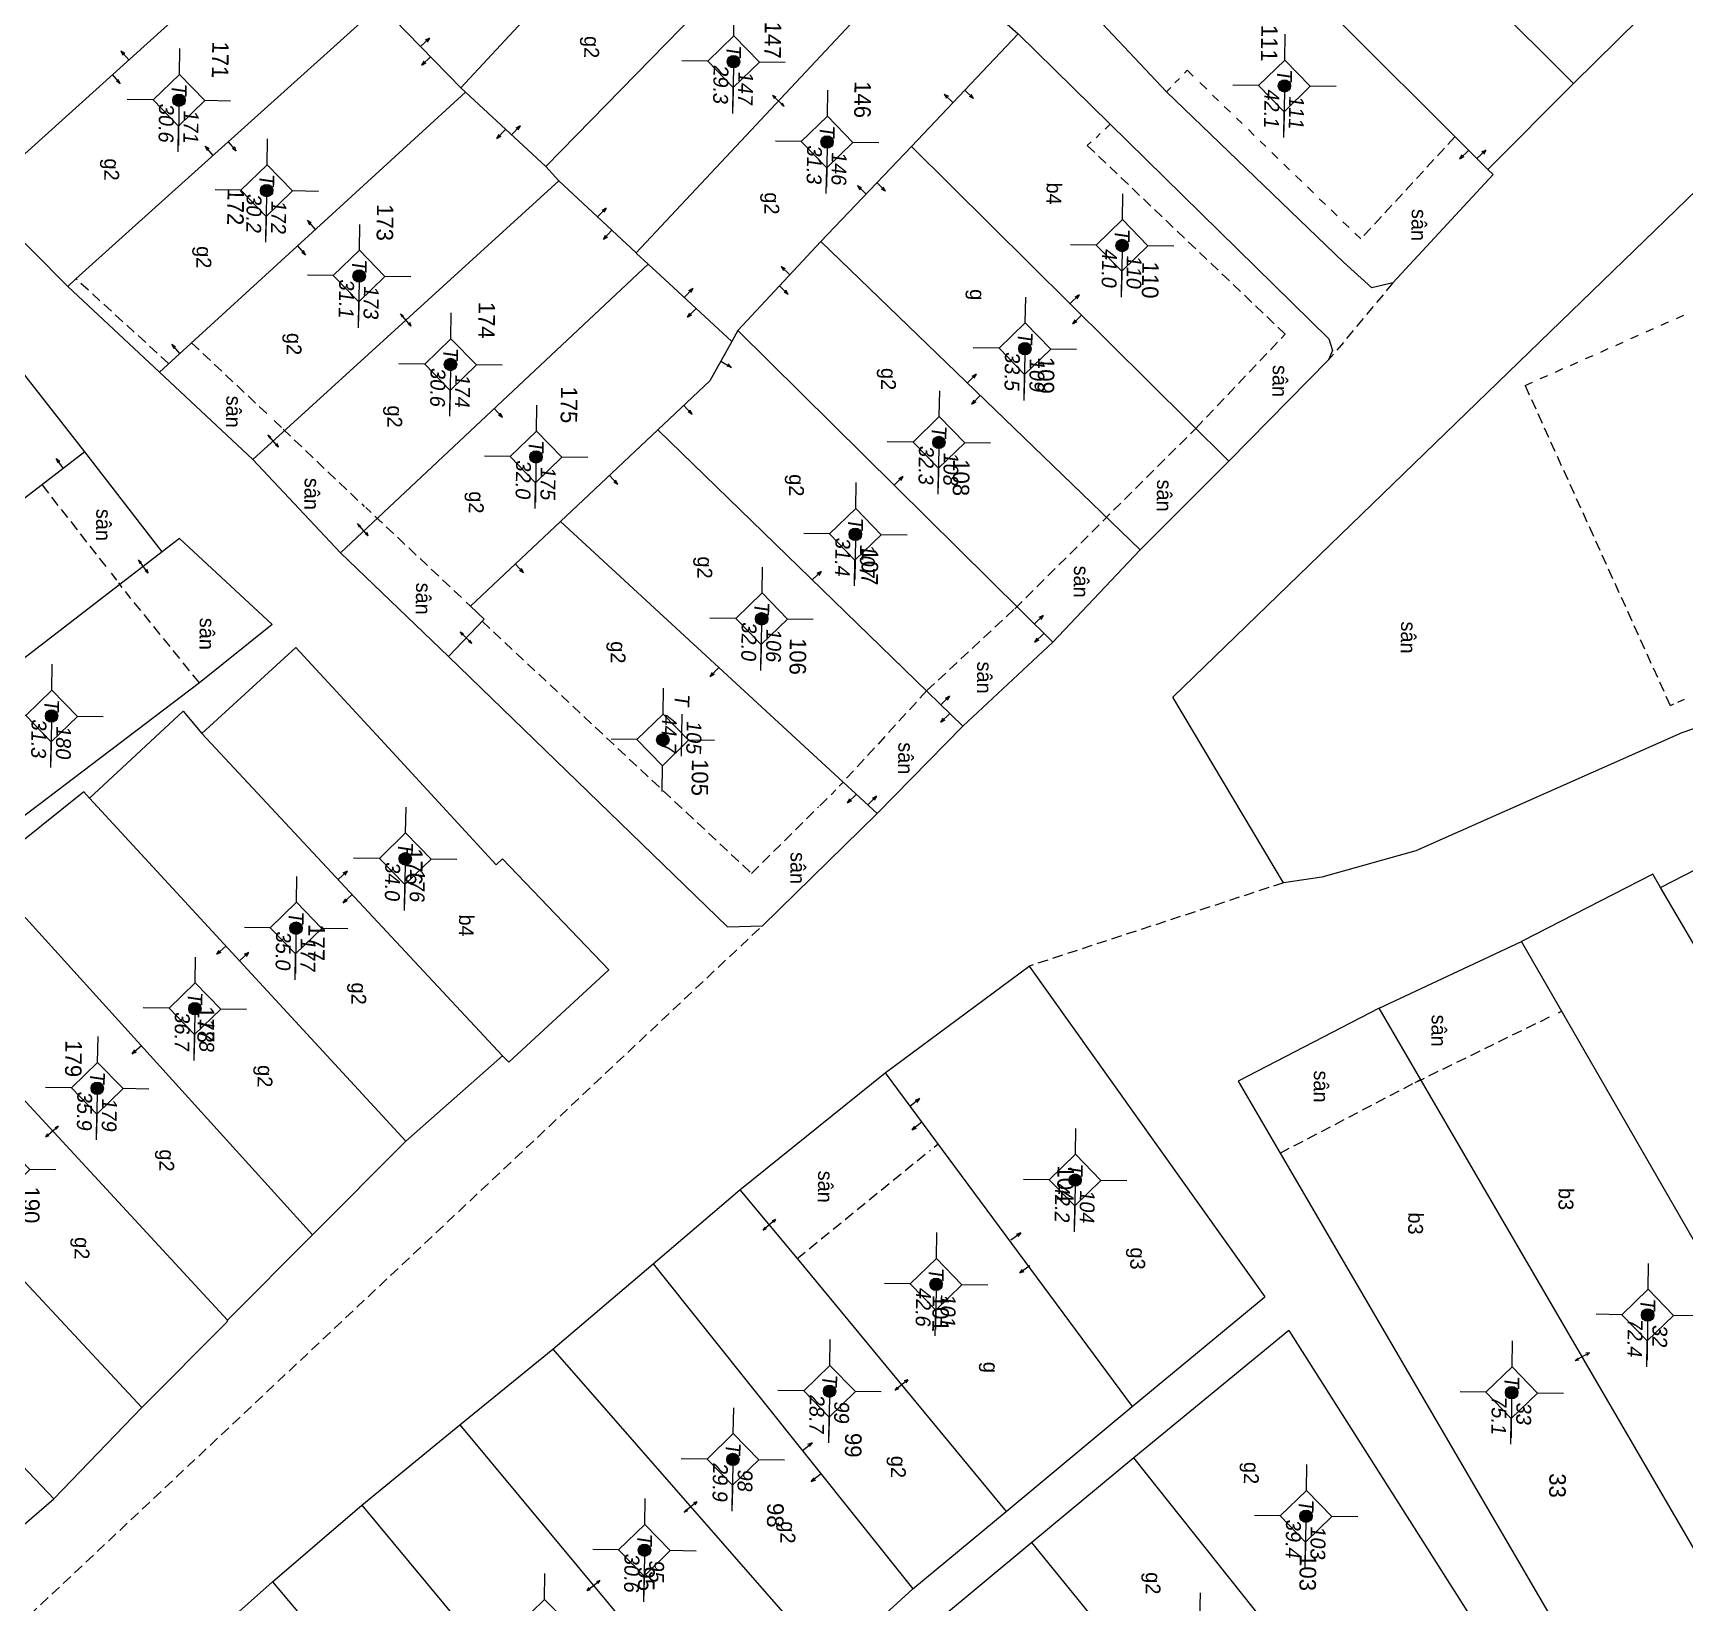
# Model space of a CAD drawing. Extents: x 601689 to 602595, y 1189742 to 1190763.
# Drawn here: x 602242 to 602281.96, y 1190235.77 to 1190273.75 of the extents above; entities that cross this region are included whole.
import ezdxf
from ezdxf.enums import TextEntityAlignment as Align

# ---------------------------------------------------------------- set-up
doc = ezdxf.new("R2010")
doc.units = 0
doc.header["$MEASUREMENT"] = 0
doc.linetypes.add('HIDDEN', pattern=[0.375, 0.25, -0.125])
for name, color, linetype in [('10', 250, 'Continuous'), ('11', 7, 'Continuous'), ('13', 7, 'Continuous'), ('14', 7, 'Continuous'), ('15', 7, 'Continuous'), ('16', 7, 'Continuous'), ('22', 7, 'Continuous'), ('53', 7, 'Continuous')]:
    doc.layers.add(name, color=color, linetype=linetype)
doc.layers.get('0').off()
doc.styles.add('TXT', font='vnshx.shx')

# ---------------------------------------------------------------- blocks, each defined once
blk = doc.blocks.new('BDONG')
at = {"color": 7, "linetype": 'Continuous', "lineweight": 0}
for p, q in [((0, 0), (0, -1.508)), ((0, 0), (2.759, 0)), ((0.342, 0), (0.342, -1.508)), ((0.797, 0), (0.797, -1.508)), ((1.274, 0), (1.274, -1.508)), ((1.73, 0), (1.73, -1.508)), ((1.753, 0), (1.753, -1.508)), ((2.072, 0), (2.072, -1.508)), ((2.759, 0), (2.759, -1.508)), ((0, -0.308), (1.73, -0.308)), ((1.753, -0.308), (2.759, -0.308)), ((0, -0.458), (1.73, -0.458)), ((1.753, -0.458), (2.759, -0.458)), ((0, -0.608), (1.73, -0.608)), ((1.753, -0.608), (2.759, -0.608)), ((0, -0.758), (1.73, -0.758)), ((1.753, -0.758), (2.759, -0.758)), ((0, -0.908), (1.73, -0.908)), ((1.753, -0.908), (2.759, -0.908)), ((0, -1.058), (1.73, -1.058)), ((1.753, -1.058), (2.759, -1.058)), ((0, -1.208), (1.73, -1.208)), ((1.753, -1.208), (2.759, -1.208)), ((0, -1.358), (1.73, -1.358)), ((1.753, -1.358), (2.759, -1.358)), ((0, -1.508), (1.73, -1.508)), ((1.753, -1.508), (2.759, -1.508))]:
    blk.add_line(p, q, dxfattribs=at)
at = {"color": 7, "linetype": 'Continuous', "lineweight": 0, "style": 'TXT'}
blk.add_text('B%%182ng c%%184c th%%246a bi%%213n %%174%%233ng ', height=0.049998, rotation=360, dxfattribs=at).set_placement((0.008, 0.046))
for s, height, p in [('(D%%239ng cho ch%%216nh l%%253 bi%%213n %%174%%233ng)', 0.054, (1.743, 0.05)), ('s%%232 TT', 0.05, (0.21, -0.099)), ('s%%232 hi%%214u', 0.049998, (0.639, -0.104)), ('s%%232 hi%%214u th%%246a', 0.049998, (1.135, -0.103)), ('s%%232 hi%%214u th%%246a', 0.049998, (1.612, -0.107)), ('s%%232 TT', 0.05, (1.936, -0.114)), ('s%%232 hi%%214u th%%246a b%%225', 0.049998, (2.559, -0.108)), ('Th%%246a th%%170m', 0.049998, (0.227, -0.214)), ('Th%%246a th%%170m', 0.049998, (0.63, -0.213)), ('g%%232c c%%241a th%%246a', 0.049998, (1.137, -0.187)), ('Th%%246a b%%225', 0.049998, (1.956, -0.203)), ('(ch%%216 %%174%%184nh s%%232 m%%233t l%%199n)', 0.049998, (2.638, -0.204)), ('l%%169n c%%203n', 0.049998, (1.56, -0.224)), ('m%%237i th%%170m', 0.049998, (1.101, -0.282))]:
    blk.add_text(s, height=height, rotation=360, dxfattribs=at).set_placement(p, align=Align.CENTER)
blk = doc.blocks.new('BANG')
at = {"color": 7, "linetype": 'Continuous', "lineweight": 0, "xscale": 9.999585560760034, "yscale": 9.999585560760034, "rotation": 359.9999199552673}
blk.add_blockref('BDONG', (0, 0), dxfattribs=at)
blk = doc.blocks.new('NH3')
at = {"layer": '16', "color": 7, "linetype": 'Continuous', "lineweight": 0}
for p, q in [((-0.199, -0.002), (-0.113, 0.021)), ((0.197, -0.012), (0.107, 0.015)), ((-0.199, -0.002), (0.197, -0.012)), ((-0.199, -0.002), (-0.116, -0.035)), ((0.197, -0.012), (0.104, -0.027))]:
    blk.add_line(p, q, dxfattribs=at)
blk = doc.blocks.new('NH3R')
at = {"layer": '16', "color": 7, "linetype": 'Continuous', "lineweight": 0}
for p, q in [((0, 0), (0.297, -0.005)), ((0.297, -0.005), (0.186, 0.031)), ((0.297, -0.005), (0.189, -0.033))]:
    blk.add_line(p, q, dxfattribs=at)
blk = doc.blocks.new('*M393393393393')
at = {"layer": '13', "color": 3, "linetype": 'Continuous', "lineweight": 0}
blk.add_line((602595.323, 1189946.394), (602596.343, 1189946.394), dxfattribs=at)
at = {"layer": '13', "color": 3, "linetype": 'Continuous', "lineweight": 0, "style": 'TXT', "oblique": 7.6055}
for s, p in [('32', (602595.473, 1189946.694)), ('72.4', (602595.323, 1189946.094))]:
    blk.add_text(s, height=0.36, dxfattribs=at).set_placement(p, align=Align.MIDDLE_LEFT)
blk.add_text('T', height=0.36, dxfattribs=at).set_placement((602595.126, 1189946.394), align=Align.MIDDLE_RIGHT)
blk = doc.blocks.new('*M400400400400')
at = {"layer": '13', "color": 3, "linetype": 'Continuous', "lineweight": 0}
blk.add_line((602597.248, 1189943.131), (602598.268, 1189943.131), dxfattribs=at)
at = {"layer": '13', "color": 3, "linetype": 'Continuous', "lineweight": 0, "style": 'TXT', "oblique": 7.6055}
for s, p in [('33', (602597.398, 1189943.431)), ('75.1', (602597.248, 1189942.831))]:
    blk.add_text(s, height=0.36, dxfattribs=at).set_placement(p, align=Align.MIDDLE_LEFT)
blk.add_text('T', height=0.36, dxfattribs=at).set_placement((602597.051, 1189943.131), align=Align.MIDDLE_RIGHT)
blk = doc.blocks.new('*M412412412412')
at = {"layer": '13', "color": 3, "linetype": 'Continuous', "lineweight": 0}
blk.add_line((602600.309, 1189938.199), (602601.329, 1189938.199), dxfattribs=at)
at = {"layer": '13', "color": 3, "linetype": 'Continuous', "lineweight": 0, "style": 'TXT', "oblique": 7.6055}
for s, p in [('103', (602600.459, 1189938.499)), ('39.4', (602600.309, 1189937.899))]:
    blk.add_text(s, height=0.36, dxfattribs=at).set_placement(p, align=Align.MIDDLE_LEFT)
blk.add_text('T', height=0.36, dxfattribs=at).set_placement((602600.112, 1189938.199), align=Align.MIDDLE_RIGHT)
blk = doc.blocks.new('*M415415415415')
at = {"layer": '13', "color": 3, "linetype": 'Continuous', "lineweight": 0}
blk.add_line((602565.722, 1189937.175), (602566.742, 1189937.175), dxfattribs=at)
at = {"layer": '13', "color": 3, "linetype": 'Continuous', "lineweight": 0, "style": 'TXT', "oblique": 7.6055}
for s, p in [('111', (602565.872, 1189937.475)), ('42.1', (602565.722, 1189936.875))]:
    blk.add_text(s, height=0.36, dxfattribs=at).set_placement(p, align=Align.MIDDLE_LEFT)
blk.add_text('T', height=0.36, dxfattribs=at).set_placement((602565.525, 1189937.175), align=Align.MIDDLE_RIGHT)
blk = doc.blocks.new('*M425425425425')
at = {"layer": '13', "color": 3, "linetype": 'Continuous', "lineweight": 0}
blk.add_line((602569.638, 1189933.304), (602570.658, 1189933.304), dxfattribs=at)
at = {"layer": '13', "color": 3, "linetype": 'Continuous', "lineweight": 0, "style": 'TXT', "oblique": 7.6055}
blk.add_text('T', height=0.36, dxfattribs=at).set_placement((602569.441, 1189933.304), align=Align.MIDDLE_RIGHT)
for s, p in [('110', (602569.788, 1189933.604)), ('41.0', (602569.638, 1189933.004))]:
    blk.add_text(s, height=0.36, dxfattribs=at).set_placement(p, align=Align.MIDDLE_LEFT)
blk = doc.blocks.new('*M428428428428')
at = {"layer": '13', "color": 3, "linetype": 'Continuous', "lineweight": 0}
blk.add_line((602592.261, 1189932.497), (602593.281, 1189932.497), dxfattribs=at)
at = {"layer": '13', "color": 3, "linetype": 'Continuous', "lineweight": 0, "style": 'TXT', "oblique": 7.6055}
blk.add_text('T', height=0.36, dxfattribs=at).set_placement((602592.064, 1189932.497), align=Align.MIDDLE_RIGHT)
for s, p in [('104', (602592.411, 1189932.797)), ('42.2', (602592.261, 1189932.197))]:
    blk.add_text(s, height=0.36, dxfattribs=at).set_placement(p, align=Align.MIDDLE_LEFT)
blk = doc.blocks.new('*M433433433433')
at = {"layer": '13', "color": 3, "linetype": 'Continuous', "lineweight": 0}
blk.add_line((602572.169, 1189930.991), (602573.189, 1189930.991), dxfattribs=at)
at = {"layer": '13', "color": 3, "linetype": 'Continuous', "lineweight": 0, "style": 'TXT', "oblique": 7.6055}
for s, p in [('109', (602572.319, 1189931.291)), ('33.5', (602572.169, 1189930.691))]:
    blk.add_text(s, height=0.36, dxfattribs=at).set_placement(p, align=Align.MIDDLE_LEFT)
blk.add_text('T', height=0.36, dxfattribs=at).set_placement((602571.972, 1189930.991), align=Align.MIDDLE_RIGHT)
blk = doc.blocks.new('*M437437437437')
at = {"layer": '13', "color": 3, "linetype": 'Continuous', "lineweight": 0}
blk.add_line((602594.83, 1189929.17), (602595.85, 1189929.17), dxfattribs=at)
at = {"layer": '13', "color": 3, "linetype": 'Continuous', "lineweight": 0, "style": 'TXT', "oblique": 7.6055}
for s, p in [('101', (602594.98, 1189929.47)), ('42.6', (602594.83, 1189928.87))]:
    blk.add_text(s, height=0.36, dxfattribs=at).set_placement(p, align=Align.MIDDLE_LEFT)
blk.add_text('T', height=0.36, dxfattribs=at).set_placement((602594.633, 1189929.17), align=Align.MIDDLE_RIGHT)
blk = doc.blocks.new('*M439439439439')
at = {"layer": '13', "color": 3, "linetype": 'Continuous', "lineweight": 0}
blk.add_line((602574.467, 1189928.943), (602575.487, 1189928.943), dxfattribs=at)
at = {"layer": '13', "color": 3, "linetype": 'Continuous', "lineweight": 0, "style": 'TXT', "oblique": 7.6055}
for s, p in [('108', (602574.617, 1189929.243)), ('32.3', (602574.467, 1189928.643))]:
    blk.add_text(s, height=0.36, dxfattribs=at).set_placement(p, align=Align.MIDDLE_LEFT)
blk.add_text('T', height=0.36, dxfattribs=at).set_placement((602574.27, 1189928.943), align=Align.MIDDLE_RIGHT)
blk = doc.blocks.new('*M443443443443')
at = {"layer": '13', "color": 3, "linetype": 'Continuous', "lineweight": 0}
blk.add_line((602576.718, 1189926.955), (602577.738, 1189926.955), dxfattribs=at)
at = {"layer": '13', "color": 3, "linetype": 'Continuous', "lineweight": 0, "style": 'TXT', "oblique": 7.6055}
for s, p in [('107', (602576.868, 1189927.255)), ('31.4', (602576.718, 1189926.655))]:
    blk.add_text(s, height=0.36, dxfattribs=at).set_placement(p, align=Align.MIDDLE_LEFT)
blk.add_text('T', height=0.36, dxfattribs=at).set_placement((602576.521, 1189926.955), align=Align.MIDDLE_RIGHT)
blk = doc.blocks.new('*M447447447447')
at = {"layer": '13', "color": 3, "linetype": 'Continuous', "lineweight": 0}
blk.add_line((602597.453, 1189926.632), (602598.473, 1189926.632), dxfattribs=at)
at = {"layer": '13', "color": 3, "linetype": 'Continuous', "lineweight": 0, "style": 'TXT', "oblique": 7.6055}
for s, p in [('99', (602597.603, 1189926.932)), ('28.7', (602597.453, 1189926.332))]:
    blk.add_text(s, height=0.36, dxfattribs=at).set_placement(p, align=Align.MIDDLE_LEFT)
blk.add_text('T', height=0.36, dxfattribs=at).set_placement((602597.256, 1189926.632), align=Align.MIDDLE_RIGHT)
blk = doc.blocks.new('*M448448448448')
at = {"layer": '13', "color": 3, "linetype": 'Continuous', "lineweight": 0}
blk.add_line((602567.239, 1189926.132), (602568.259, 1189926.132), dxfattribs=at)
at = {"layer": '13', "color": 3, "linetype": 'Continuous', "lineweight": 0, "style": 'TXT', "oblique": 7.6055}
for s, p in [('146', (602567.389, 1189926.432)), ('31.3', (602567.239, 1189925.832))]:
    blk.add_text(s, height=0.36, dxfattribs=at).set_placement(p, align=Align.MIDDLE_LEFT)
blk.add_text('T', height=0.36, dxfattribs=at).set_placement((602567.042, 1189926.132), align=Align.MIDDLE_RIGHT)
blk = doc.blocks.new('*M451451451451')
at = {"layer": '13', "color": 3, "linetype": 'Continuous', "lineweight": 0}
blk.add_line((602578.795, 1189924.717), (602579.815, 1189924.717), dxfattribs=at)
at = {"layer": '13', "color": 3, "linetype": 'Continuous', "lineweight": 0, "style": 'TXT', "oblique": 7.6055}
for s, p in [('106', (602578.945, 1189925.017)), ('32.0', (602578.795, 1189924.417))]:
    blk.add_text(s, height=0.36, dxfattribs=at).set_placement(p, align=Align.MIDDLE_LEFT)
blk.add_text('T', height=0.36, dxfattribs=at).set_placement((602578.598, 1189924.717), align=Align.MIDDLE_RIGHT)
blk = doc.blocks.new('*M453453453453')
at = {"layer": '13', "color": 3, "linetype": 'Continuous', "lineweight": 0}
blk.add_line((602599.137, 1189924.318), (602600.157, 1189924.318), dxfattribs=at)
at = {"layer": '13', "color": 3, "linetype": 'Continuous', "lineweight": 0, "style": 'TXT', "oblique": 7.6055}
for s, p in [('98', (602599.287, 1189924.618)), ('29.9', (602599.137, 1189924.018))]:
    blk.add_text(s, height=0.36, dxfattribs=at).set_placement(p, align=Align.MIDDLE_LEFT)
blk.add_text('T', height=0.36, dxfattribs=at).set_placement((602598.94, 1189924.318), align=Align.MIDDLE_RIGHT)
blk = doc.blocks.new('*M454454454454')
at = {"layer": '13', "color": 3, "linetype": 'Continuous', "lineweight": 0}
blk.add_line((602565.329, 1189923.841), (602566.349, 1189923.841), dxfattribs=at)
at = {"layer": '13', "color": 3, "linetype": 'Continuous', "lineweight": 0, "style": 'TXT', "oblique": 7.6055}
for s, p in [('147', (602565.479, 1189924.141)), ('29.3', (602565.329, 1189923.541))]:
    blk.add_text(s, height=0.36, dxfattribs=at).set_placement(p, align=Align.MIDDLE_LEFT)
blk.add_text('T', height=0.36, dxfattribs=at).set_placement((602565.132, 1189923.841), align=Align.MIDDLE_RIGHT)
blk = doc.blocks.new('*M457457457457')
at = {"layer": '13', "color": 3, "linetype": 'Continuous', "lineweight": 0}
blk.add_line((602581.758, 1189922.369), (602582.778, 1189922.369), dxfattribs=at)
at = {"layer": '13', "color": 3, "linetype": 'Continuous', "lineweight": 0, "style": 'TXT', "oblique": 7.6055}
for s, p in [('105', (602581.908, 1189922.669)), ('44.7', (602581.758, 1189922.069))]:
    blk.add_text(s, height=0.36, dxfattribs=at).set_placement(p, align=Align.MIDDLE_LEFT)
blk.add_text('T', height=0.36, dxfattribs=at).set_placement((602581.561, 1189922.369), align=Align.MIDDLE_RIGHT)
blk = doc.blocks.new('*M459459459459')
at = {"layer": '13', "color": 3, "linetype": 'Continuous', "lineweight": 0}
blk.add_line((602601.365, 1189922.21), (602602.385, 1189922.21), dxfattribs=at)
at = {"layer": '13', "color": 3, "linetype": 'Continuous', "lineweight": 0, "style": 'TXT', "oblique": 7.6055}
for s, p in [('95', (602601.515, 1189922.51)), ('30.6', (602601.365, 1189921.91))]:
    blk.add_text(s, height=0.36, dxfattribs=at).set_placement(p, align=Align.MIDDLE_LEFT)
blk.add_text('T', height=0.36, dxfattribs=at).set_placement((602601.168, 1189922.21), align=Align.MIDDLE_RIGHT)
blk = doc.blocks.new('*M467467467467')
at = {"layer": '13', "color": 3, "linetype": 'Continuous', "lineweight": 0}
blk.add_line((602574.958, 1189919.203), (602575.978, 1189919.203), dxfattribs=at)
at = {"layer": '13', "color": 3, "linetype": 'Continuous', "lineweight": 0, "style": 'TXT', "oblique": 7.6055}
for s, p in [('175', (602575.108, 1189919.503)), ('32.0', (602574.958, 1189918.903))]:
    blk.add_text(s, height=0.36, dxfattribs=at).set_placement(p, align=Align.MIDDLE_LEFT)
blk.add_text('T', height=0.36, dxfattribs=at).set_placement((602574.761, 1189919.203), align=Align.MIDDLE_RIGHT)
blk = doc.blocks.new('*M472472472472')
at = {"layer": '13', "color": 3, "linetype": 'Continuous', "lineweight": 0}
blk.add_line((602572.754, 1189917.102), (602573.774, 1189917.102), dxfattribs=at)
at = {"layer": '13', "color": 3, "linetype": 'Continuous', "lineweight": 0, "style": 'TXT', "oblique": 7.6055}
for s, p in [('174', (602572.904, 1189917.402)), ('30.6', (602572.754, 1189916.802))]:
    blk.add_text(s, height=0.36, dxfattribs=at).set_placement(p, align=Align.MIDDLE_LEFT)
blk.add_text('T', height=0.36, dxfattribs=at).set_placement((602572.557, 1189917.102), align=Align.MIDDLE_RIGHT)
blk = doc.blocks.new('*M475475475475')
at = {"layer": '13', "color": 3, "linetype": 'Continuous', "lineweight": 0}
blk.add_line((602584.725, 1189916.182), (602585.745, 1189916.182), dxfattribs=at)
at = {"layer": '13', "color": 3, "linetype": 'Continuous', "lineweight": 0, "style": 'TXT', "oblique": 7.6055}
for s, p in [('176', (602584.875, 1189916.482)), ('34.0', (602584.725, 1189915.882))]:
    blk.add_text(s, height=0.36, dxfattribs=at).set_placement(p, align=Align.MIDDLE_LEFT)
blk.add_text('T', height=0.36, dxfattribs=at).set_placement((602584.528, 1189916.182), align=Align.MIDDLE_RIGHT)
blk = doc.blocks.new('*M479479479479')
at = {"layer": '13', "color": 3, "linetype": 'Continuous', "lineweight": 0}
blk.add_line((602570.645, 1189914.861), (602571.665, 1189914.861), dxfattribs=at)
at = {"layer": '13', "color": 3, "linetype": 'Continuous', "lineweight": 0, "style": 'TXT', "oblique": 7.6055}
blk.add_text('T', height=0.36, dxfattribs=at).set_placement((602570.448, 1189914.861), align=Align.MIDDLE_RIGHT)
for s, p in [('173', (602570.795, 1189915.161)), ('31.1', (602570.645, 1189914.561))]:
    blk.add_text(s, height=0.36, dxfattribs=at).set_placement(p, align=Align.MIDDLE_LEFT)
blk = doc.blocks.new('*M483483483483')
at = {"layer": '13', "color": 3, "linetype": 'Continuous', "lineweight": 0}
blk.add_line((602586.44, 1189913.563), (602587.46, 1189913.563), dxfattribs=at)
at = {"layer": '13', "color": 3, "linetype": 'Continuous', "lineweight": 0, "style": 'TXT', "oblique": 7.6055}
for s, p in [('177', (602586.59, 1189913.863)), ('35.0', (602586.44, 1189913.263))]:
    blk.add_text(s, height=0.36, dxfattribs=at).set_placement(p, align=Align.MIDDLE_LEFT)
blk.add_text('T', height=0.36, dxfattribs=at).set_placement((602586.243, 1189913.563), align=Align.MIDDLE_RIGHT)
blk = doc.blocks.new('*M486486486486')
at = {"layer": '13', "color": 3, "linetype": 'Continuous', "lineweight": 0}
blk.add_line((602568.612, 1189912.594), (602569.632, 1189912.594), dxfattribs=at)
at = {"layer": '13', "color": 3, "linetype": 'Continuous', "lineweight": 0, "style": 'TXT', "oblique": 7.6055}
for s, p in [('172', (602568.762, 1189912.894)), ('30.2', (602568.612, 1189912.294))]:
    blk.add_text(s, height=0.36, dxfattribs=at).set_placement(p, align=Align.MIDDLE_LEFT)
blk.add_text('T', height=0.36, dxfattribs=at).set_placement((602568.415, 1189912.594), align=Align.MIDDLE_RIGHT)
blk = doc.blocks.new('*M489489489489')
at = {"layer": '13', "color": 3, "linetype": 'Continuous', "lineweight": 0}
blk.add_line((602588.424, 1189911.145), (602589.444, 1189911.145), dxfattribs=at)
at = {"layer": '13', "color": 3, "linetype": 'Continuous', "lineweight": 0, "style": 'TXT', "oblique": 7.6055}
for s, p in [('178', (602588.574, 1189911.445)), ('36.7', (602588.424, 1189910.845))]:
    blk.add_text(s, height=0.36, dxfattribs=at).set_placement(p, align=Align.MIDDLE_LEFT)
blk.add_text('T', height=0.36, dxfattribs=at).set_placement((602588.227, 1189911.145), align=Align.MIDDLE_RIGHT)
blk = doc.blocks.new('*M491491491491')
at = {"layer": '13', "color": 3, "linetype": 'Continuous', "lineweight": 0}
blk.add_line((602566.458, 1189910.442), (602567.478, 1189910.442), dxfattribs=at)
at = {"layer": '13', "color": 3, "linetype": 'Continuous', "lineweight": 0, "style": 'TXT', "oblique": 7.6055}
for s, p in [('171', (602566.608, 1189910.742)), ('30.6', (602566.458, 1189910.142))]:
    blk.add_text(s, height=0.36, dxfattribs=at).set_placement(p, align=Align.MIDDLE_LEFT)
blk.add_text('T', height=0.36, dxfattribs=at).set_placement((602566.261, 1189910.442), align=Align.MIDDLE_RIGHT)
blk = doc.blocks.new('*M495495495495')
at = {"layer": '13', "color": 3, "linetype": 'Continuous', "lineweight": 0}
blk.add_line((602590.383, 1189908.812), (602591.403, 1189908.812), dxfattribs=at)
at = {"layer": '13', "color": 3, "linetype": 'Continuous', "lineweight": 0, "style": 'TXT', "oblique": 7.6055}
for s, p in [('179', (602590.533, 1189909.112)), ('35.9', (602590.383, 1189908.512))]:
    blk.add_text(s, height=0.36, dxfattribs=at).set_placement(p, align=Align.MIDDLE_LEFT)
blk.add_text('T', height=0.36, dxfattribs=at).set_placement((602590.186, 1189908.812), align=Align.MIDDLE_RIGHT)
blk = doc.blocks.new('*M499499499499')
at = {"layer": '13', "color": 3, "linetype": 'Continuous', "lineweight": 0}
blk.add_line((602581.394, 1189907.575), (602582.414, 1189907.575), dxfattribs=at)
at = {"layer": '13', "color": 3, "linetype": 'Continuous', "lineweight": 0, "style": 'TXT', "oblique": 7.6055}
for s, p in [('180', (602581.544, 1189907.875)), ('31.3', (602581.394, 1189907.275))]:
    blk.add_text(s, height=0.36, dxfattribs=at).set_placement(p, align=Align.MIDDLE_LEFT)
blk.add_text('T', height=0.36, dxfattribs=at).set_placement((602581.197, 1189907.575), align=Align.MIDDLE_RIGHT)
blk = doc.blocks.new('CENTRD')
at = {"layer": '11', "linetype": 'Continuous', "lineweight": 0}
h = blk.add_hatch(color=2, dxfattribs=at)
edge = h.paths.add_edge_path()
edge.add_arc((0, 0), 0.15, 0, 360)
at = {"layer": '11', "color": 2, "linetype": 'Continuous', "lineweight": 0}
for p, q in [((0, 1.25), (0, 0.625)), ((0, 0.625), (-0.625, 0)), ((0.625, 0), (0, 0.625)), ((-0.625, 0), (-1.25, 0)), ((-0.625, 0), (0, -0.625)), ((0, -0.625), (0.625, 0)), ((1.25, 0), (0.625, 0)), ((0, -0.625), (0, -1.25))]:
    blk.add_line(p, q, dxfattribs=at)
blk.add_circle((0, 0), 0.15, dxfattribs=at)
blk = doc.blocks.new('Q')
at = {"color": 7, "linetype": 'Continuous', "lineweight": 0, "style": 'TXT'}
for s, height, p in [('%%167o v%%207 th%%184ng 10 n%%168m 2001 %%174%%213n th%%184ng 5 n%%168m 2002', 0.5, (0, 5.4)), ('Ki%%211m tra th%%184ng      n%%168m', 0.5, (21, 5.4)), ('C%%172 quan %%174o v%%207: X%%221 nghi%%214p PTCN Tr%%190c %%174%%222a - B%%182n %%174%%229 ', 0.5, (0, 4.4)), ('C%%172 quan ki%%211m tra: C%%171ng ty XNK v%%181 t%%173 v%%202n d%%222ch v%%244 %%167o %%174%%185c B%%182n %%174%%229', 0.499998, (21, 4.4))]:
    blk.add_text(s, height=height, dxfattribs=at).set_placement(p)

msp = doc.modelspace()

# ---------------------------------------------------------------- linework, layer by layer
at = {"layer": '10', "color": 7, "linetype": 'Continuous', "lineweight": 0}
for p, q in [((602259.072, 1190279.656), (602252.352, 1190272.428)), ((602272.152, 1190279.627), (602279.265, 1190272.529)), ((602261.374, 1190277.655), (602254.406, 1190270.52)), ((602270.103, 1190277.525), (602277.196, 1190270.448)), ((602247.977, 1190276.399), (602240.666, 1190269.808)), ((602256.588, 1190268.43), (602263.489, 1190275.796)), ((602263.489, 1190275.796), (602265.831, 1190273.733)), ((602250.399, 1190274.426), (602243.038, 1190267.806)), ((602252.352, 1190272.428), (602250.399, 1190274.426)), ((602279.265, 1190272.529), (602281.384, 1190274.621)), ((602265.831, 1190273.733), (602263.253, 1190271.009)), ((602245.058, 1190265.548), (602252.461, 1190272.316)), ((602252.461, 1190272.316), (602252.352, 1190272.428)), ((602254.406, 1190270.52), (602252.461, 1190272.316)), ((602277.196, 1190270.448), (602279.265, 1190272.529)), ((602263.253, 1190271.009), (602261.061, 1190268.709)), ((602263.253, 1190271.009), (602270.929, 1190263.393)), ((602254.722, 1190270.175), (602254.406, 1190270.52)), ((602254.722, 1190270.175), (602247.318, 1190263.437)), ((602254.722, 1190270.175), (602256.588, 1190268.43)), ((602240.666, 1190269.808), (602242.845, 1190267.619)), ((602261.061, 1190268.709), (602259.052, 1190266.556)), ((602261.061, 1190268.709), (602268.78, 1190261.252)), ((602256.588, 1190268.43), (602256.598, 1190268.42)), ((602256.598, 1190268.42), (602256.884, 1190268.156)), ((602256.884, 1190268.156), (602249.438, 1190261.178)), ((602256.884, 1190268.156), (602257.17, 1190267.893)), ((602257.17, 1190267.893), (602258.908, 1190266.288)), ((602242.845, 1190267.619), (602243.038, 1190267.806)), ((602245.058, 1190265.548), (602242.845, 1190267.619)), ((602259.052, 1190266.556), (602258.908, 1190266.288)), ((602259.052, 1190266.556), (602266.669, 1190259.012)), ((602243.252, 1190263.623), (602241.453, 1190265.918)), ((602247.318, 1190263.437), (602245.058, 1190265.548)), ((602254.758, 1190261.935), (602257.119, 1190264.153)), ((602264.491, 1190256.981), (602257.119, 1190264.153)), ((602243.252, 1190263.623), (602235.914, 1190257.963)), ((602245.127, 1190261.197), (602243.252, 1190263.623)), ((602247.318, 1190263.437), (602249.438, 1190261.178)), ((602270.929, 1190263.393), (602268.78, 1190261.252)), ((602262.422, 1190254.869), (602254.758, 1190261.935)), ((602245.542, 1190261.521), (602245.127, 1190261.197)), ((602247.784, 1190259.44), (602245.542, 1190261.521)), ((602245.127, 1190261.197), (602237.113, 1190255.036)), ((602249.438, 1190261.178), (602252.054, 1190258.672)), ((602268.78, 1190261.252), (602266.669, 1190259.012)), ((602248.356, 1190258.883), (602246.088, 1190256.803)), ((602266.669, 1190259.012), (602264.491, 1190256.981)), ((602246.088, 1190256.803), (602253.361, 1190249.013)), ((602264.491, 1190256.981), (602262.422, 1190254.869)), ((602243.228, 1190255.393), (602240.812, 1190253.456)), ((602243.228, 1190255.393), (602243.366, 1190255.241)), ((602243.366, 1190255.241), (602251.023, 1190246.946)), ((602281.368, 1190253.08), (602284.641, 1190254.764)), ((602240.812, 1190253.456), (602248.762, 1190244.676)), ((602290.73, 1190237.13), (602281.368, 1190253.08)), ((602246.703, 1190242.614), (602238.346, 1190251.659)), ((602274.568, 1190250.162), (602278.01, 1190251.775)), ((602287.554, 1190235.204), (602278.01, 1190251.775)), ((602284.387, 1190233.287), (602274.568, 1190250.162)), ((602235.902, 1190249.873), (602244.634, 1190240.503)), ((602253.361, 1190249.013), (602251.023, 1190246.946)), ((602259.097, 1190245.764), (602262.616, 1190248.597)), ((602262.616, 1190248.597), (602268.586, 1190240.524)), ((602242.504, 1190238.291), (602234.084, 1190247.148)), ((602251.023, 1190246.946), (602248.762, 1190244.676)), ((602257.003, 1190243.974), (602259.097, 1190245.764)), ((602248.762, 1190244.676), (602246.703, 1190242.614)), ((602254.574, 1190241.917), (602257.003, 1190243.974)), ((602257.003, 1190243.974), (602263.285, 1190236.116)), ((602268.586, 1190240.524), (602271.802, 1190243.181)), ((602272.381, 1190242.362), (602268.629, 1190239.283)), ((602252.329, 1190240.087), (602254.574, 1190241.917)), ((602254.574, 1190241.917), (602261.259, 1190234.275)), ((602244.634, 1190240.503), (602242.504, 1190238.291)), ((602265.541, 1190237.986), (602268.586, 1190240.524)), ((602249.952, 1190238.139), (602252.329, 1190240.087)), ((602252.329, 1190240.087), (602258.783, 1190232.318)), ((602268.629, 1190239.283), (602266.161, 1190237.237)), ((602274.281, 1190232.185), (602268.629, 1190239.283)), ((602240.014, 1190236.145), (602242.504, 1190238.291)), ((602247.796, 1190236.289), (602249.952, 1190238.139)), ((602249.952, 1190238.139), (602256.436, 1190230.35)), ((602263.285, 1190236.116), (602265.541, 1190237.986)), ((602266.161, 1190237.237), (602263.854, 1190235.319)), ((602271.914, 1190230.188), (602266.161, 1190237.237)), ((602245.367, 1190234.132), (602247.796, 1190236.289)), ((602247.796, 1190236.289), (602254.31, 1190228.529)), ((602261.259, 1190234.275), (602263.285, 1190236.116))]:
    msp.add_line(p, q, dxfattribs=at)
for points in [[(602277.196, 1190270.448), (602277.324, 1190270.326), (602274.898, 1190267.709), (602274.387, 1190267.586), (602273.705, 1190268.206), (602269.422, 1190272.324), (602267.223, 1190274.674)], [(602265.831, 1190273.733), (602273.35, 1190266.351), (602273.436, 1190266.069), (602273.343, 1190265.841), (602270.929, 1190263.393)], [(602300.69, 1190261.145), (602300.831, 1190261.223), (602299.113, 1190264.256), (602298.899, 1190264.729), (602292.368, 1190261.759), (602292.57, 1190261.186), (602291.221, 1190260.574), (602283.175, 1190257.265), (602281.89, 1190256.823), (602275.451, 1190253.971), (602273.181, 1190253.332), (602272.249, 1190253.194), (602269.571, 1190257.681), (602285.301, 1190272.907)], [(602258.908, 1190266.288), (602258.375, 1190265.336), (602257.119, 1190264.153)], [(602252.054, 1190258.672), (602252.916, 1190259.571), (602252.58, 1190259.884), (602254.758, 1190261.935)], [(602247.784, 1190259.44), (602246.025, 1190258.034), (602239.719, 1190253.25)], [(602253.361, 1190249.013), (602253.509, 1190248.852), (602255.93, 1190251.088), (602253.357, 1190253.774), (602253.204, 1190253.626), (602250.79, 1190256.249), (602248.356, 1190258.883)], [(602252.054, 1190258.672), (602258.804, 1190252.129), (602259.645, 1190252.157), (602262.422, 1190254.869)], [(602243.366, 1190255.241), (602245.635, 1190257.35), (602246.088, 1190256.803)], [(602281.368, 1190253.08), (602281.183, 1190253.402), (602278.01, 1190251.775)], [(602262.616, 1190248.597), (602266.101, 1190251.179), (602271.802, 1190243.181)], [(602274.568, 1190250.162), (602271.153, 1190248.4), (602272.17, 1190246.656), (602281.1, 1190231.362), (602284.387, 1190233.287)], [(602259.097, 1190245.764), (602260.484, 1190244.105), (602265.541, 1190237.986)], [(602246.703, 1190242.614), (602246.692, 1190242.564), (602244.634, 1190240.503)], [(602272.381, 1190242.362), (602276.698, 1190235.563), (602276.94, 1190234.979), (602276.904, 1190234.54), (602276.811, 1190234.321), (602274.281, 1190232.185)]]:
    msp.add_lwpolyline(points, dxfattribs=at)
at = {"layer": '14', "color": 6, "linetype": 'HIDDEN', "lineweight": 0}
for p, q in [((602269.858, 1190272.778), (602269.919, 1190272.848)), ((602270.067, 1190272.706), (602269.919, 1190272.848)), ((602269.422, 1190272.324), (602269.523, 1190272.433)), ((602269.625, 1190272.541), (602269.736, 1190272.65)), ((602270.393, 1190272.391), (602270.225, 1190272.554)), ((602270.679, 1190272.107), (602270.531, 1190272.249)), ((602270.965, 1190271.833), (602270.817, 1190271.975)), ((602268.061, 1190271.543), (602267.939, 1190271.425)), ((602271.252, 1190271.56), (602271.113, 1190271.692)), ((602267.595, 1190271.12), (602267.504, 1190271.031)), ((602267.818, 1190271.316), (602267.716, 1190271.218)), ((602271.538, 1190271.275), (602271.4, 1190271.417)), ((602271.824, 1190271.001), (602271.686, 1190271.133)), ((602276.398, 1190271.239), (602274.123, 1190268.77)), ((602267.504, 1190271.031), (602272.292, 1190266.465)), ((602272.11, 1190270.717), (602271.972, 1190270.859)), ((602272.396, 1190270.444), (602272.258, 1190270.576)), ((602272.693, 1190270.159), (602272.544, 1190270.302)), ((602272.979, 1190269.885), (602272.831, 1190270.027)), ((602273.264, 1190269.601), (602273.117, 1190269.743)), ((602273.551, 1190269.328), (602273.403, 1190269.47)), ((602273.836, 1190269.044), (602273.688, 1190269.186)), ((602274.123, 1190268.77), (602273.976, 1190268.912)), ((602245.281, 1190265.755), (602243.038, 1190267.806)), ((602281.385, 1190266.68), (602281.566, 1190266.767)), ((602281.757, 1190266.845), (602281.938, 1190266.923)), ((602280.65, 1190266.36), (602280.841, 1190266.438)), ((602281.023, 1190266.525), (602281.204, 1190266.603)), ((602245.837, 1190266.257), (602247.743, 1190264.461)), ((602279.554, 1190265.875), (602279.745, 1190265.953)), ((602279.926, 1190266.03), (602280.107, 1190266.117)), ((602280.288, 1190266.195), (602280.469, 1190266.272)), ((602278.829, 1190265.545), (602279.01, 1190265.632)), ((602279.192, 1190265.71), (602279.373, 1190265.787)), ((602278.094, 1190265.226), (602278.276, 1190265.303)), ((602278.094, 1190265.226), (602281.608, 1190257.477)), ((602278.457, 1190265.39), (602278.648, 1190265.468)), ((602247.832, 1190264.38), (602248.009, 1190264.207)), ((602248.049, 1190264.167), (602250.013, 1190262.3)), ((602242.22, 1190262.817), (602243.822, 1190260.765)), ((602250.053, 1190262.269), (602250.181, 1190262.148)), ((602250.27, 1190262.066), (602252.393, 1190260.067)), ((602243.891, 1190260.684), (602244.018, 1190260.512)), ((602244.068, 1190260.451), (602244.097, 1190260.411)), ((602244.156, 1190260.34), (602244.097, 1190260.411)), ((602246.025, 1190258.034), (602244.234, 1190260.24)), ((602252.482, 1190259.986), (602252.58, 1190259.884)), ((602252.865, 1190259.52), (602259.382, 1190253.421)), ((602263.623, 1190257.843), (602265.75, 1190259.824)), ((602263.623, 1190257.843), (602261.572, 1190255.601)), ((602281.689, 1190257.516), (602281.608, 1190257.477)), ((602281.941, 1190257.632), (602281.779, 1190257.554)), ((602261.501, 1190255.532), (602261.572, 1190255.601)), ((602261.034, 1190255.058), (602261.288, 1190255.315)), ((602261.308, 1190255.325), (602261.42, 1190255.444)), ((602259.382, 1190253.421), (602261.004, 1190255.029)), ((602275.433, 1190248.36), (602278.776, 1190249.995)), ((602278.906, 1190250.053), (602278.977, 1190250.092)), ((602272.17, 1190246.656), (602275.574, 1190248.438)), ((602260.484, 1190244.105), (602263.71, 1190246.731)), ((602263.801, 1190246.8), (602263.893, 1190246.879))]:
    msp.add_line(p, q, dxfattribs=at)
msp.add_lwpolyline([(602265.75, 1190259.824), (602270.13, 1190264.184), (602272.292, 1190266.465)], dxfattribs=at)
at = {"layer": '22', "color": 7, "linetype": 'HIDDEN', "lineweight": 0}
for p, q in [((602274.898, 1190267.709), (602273.343, 1190265.841)), ((602272.249, 1190253.194), (602266.101, 1190251.179)), ((602239.727, 1190233.419), (602259.645, 1190252.157))]:
    msp.add_line(p, q, dxfattribs=at)

# ---------------------------------------------------------------- block references
at = {"color": 7, "linetype": 'Continuous', "lineweight": 0}
for name, p, rotation in [('BANG', (602280.09, 1190268.568), 269.2144660607985), ('Q', (602277.336, 1190261.013), 269.1680420500809)]:
    msp.add_blockref(name, p, dxfattribs=dict(at, rotation=rotation))
at = {"layer": '11', "color": 2, "linetype": 'Continuous', "lineweight": 0, "rotation": 269.1680420500809}
for p in [(602258.946, 1190273.057), (602272.273, 1190272.471), (602245.532, 1190272.123), (602261.209, 1190271.114), (602247.653, 1190269.938), (602268.346, 1190268.611), (602249.89, 1190267.872), (602265.996, 1190266.114), (602252.1, 1190265.731), (602263.915, 1190263.846), (602254.169, 1190263.497), (602261.894, 1190261.624), (602259.627, 1190259.58), (602242.449, 1190257.23), (602257.236, 1190256.651), (602251.006, 1190253.775), (602248.363, 1190252.098), (602245.916, 1190250.149), (602243.555, 1190248.224), (602241.302, 1190246.269), (602267.21, 1190246.003), (602263.846, 1190243.482), (602281.061, 1190242.739), (602261.27, 1190240.896), (602277.771, 1190240.862), (602258.932, 1190239.246), (602272.795, 1190237.873), (602256.792, 1190237.049), (602254.367, 1190235.235), (602270.221, 1190234.772)]:
    msp.add_blockref('CENTRD', p, dxfattribs=at)
at = {"layer": '13', "color": 3, "linetype": 'Continuous', "lineweight": 0, "rotation": 269.1680420500809}
for name, p in [('*M454454454454', (-578790.27, 1810052.359)), ('*M415415415415', (-578790.27, 1810052.359)), ('*M491491491491', (-578790.27, 1810052.359)), ('*M448448448448', (-578790.27, 1810052.359)), ('*M486486486486', (-578790.27, 1810052.359)), ('*M425425425425', (-578790.27, 1810052.359)), ('*M479479479479', (-578790.27, 1810052.359)), ('*M433433433433', (-578790.27, 1810052.359)), ('*M472472472472', (-578790.27, 1810052.359)), ('*M439439439439', (-578790.27, 1810052.359)), ('*M467467467467', (-578790.27, 1810052.359)), ('*M443443443443', (-578790.27, 1810052.359)), ('*M451451451451', (-578790.27, 1810052.359)), ('*M499499499499', (-578790.27, 1810052.359)), ('*M457457457457', (-578789.808, 1810053.06)), ('*M475475475475', (-578790.27, 1810052.359)), ('*M483483483483', (-578790.27, 1810052.359)), ('*M489489489489', (-578790.27, 1810052.359)), ('*M495495495495', (-578790.27, 1810052.359)), ('*M428428428428', (-578790.27, 1810052.359)), ('*M437437437437', (-578790.27, 1810052.359)), ('*M393393393393', (-578790.27, 1810052.359)), ('*M447447447447', (-578790.27, 1810052.359)), ('*M400400400400', (-578790.27, 1810052.359)), ('*M453453453453', (-578790.27, 1810052.359)), ('*M412412412412', (-578790.27, 1810052.359)), ('*M459459459459', (-578790.27, 1810052.359))]:
    msp.add_blockref(name, p, dxfattribs=at)
at = {"layer": '16', "color": 7, "linetype": 'Continuous', "lineweight": 0}
for name, p, rotation in [('NH3R', (602251.376, 1190273.422), 44.3653800252796), ('NH3R', (602244.321, 1190273.099), 132.0343769768265), ('NH3R', (602251.622, 1190273.179), 224.3653800252795), ('NH3R', (602243.916, 1190272.745), 312.0343769768266), ('NH3R', (602264.258, 1190272.065), 136.5922821271275), ('NH3R', (602264.542, 1190272.371), 316.5922821271275), ('NH3', (602260.039, 1190272.113), 316.8659246421499), ('NH3R', (602246.724, 1190271.116), 311.9590487117187), ('NH3R', (602246.36, 1190270.791), 131.9590487117185), ('NH3R', (602260.31, 1190267.899), 136.9603629491518), ('NH3R', (602257.753, 1190267.354), 47.30059159673082), ('NH3R', (602260.056, 1190267.633), 316.9603629491519), ('NH3R', (602258.039, 1190267.09), 227.3005915967307), ('NH3R', (602267.091, 1190267.207), 45.22383985094029), ('NH3', (602251.016, 1190266.807), 132.3179135759733), ('NH3R', (602267.368, 1190266.922), 225.2238398509404), ('NH3R', (602264.605, 1190265.29), 45.99740445892587), ('NH3R', (602257.747, 1190264.744), 313.2803636914623), ('NH3R', (602264.921, 1190264.986), 225.9974044589259), ('NH3', (602247.805, 1190263.88), 132.3179135759733), ('NH3R', (602242.736, 1190263.22), 126.8072669684531), ('NH3R', (602262.831, 1190262.814), 44.96911567513087), ('NH3', (602249.976, 1190261.73), 132.3179135759733), ('NH3R', (602260.849, 1190260.521), 44.96911567513087), ('NH3R', (602266.225, 1190259.457), 44.96911567513087), ('NH3', (602252.48, 1190259.126), 316.1669150541655), ('NH3R', (602266.452, 1190259.224), 224.9691156751308), ('NH3R', (602258.59, 1190258.402), 227.3194912225049), ('NH3R', (602263.958, 1190257.499), 44.96911567513087), ('NH3R', (602264.175, 1190257.286), 224.9691156751308), ('NH3R', (602261.918, 1190255.336), 224.9691156751308), ('NH3R', (602262.194, 1190255.082), 44.96911567513087), ('NH3R', (602249.38, 1190253.278), 43.03525639298597), ('NH3R', (602249.725, 1190252.913), 223.035256392986), ('NH3R', (602246.667, 1190251.665), 222.7237009768255), ('NH3R', (602246.992, 1190251.311), 42.72370097682556), ('NH3R', (602244.624, 1190249.253), 222.1385853283222), ('NH3', (602259.816, 1190244.915), 221.184743890859), ('NH3R', (602265.651, 1190244.555), 35.98030989633979), ('NH3R', (602266.112, 1190243.928), 215.9803098963398), ('NH3', (602263.013, 1190241.041), 221.184743890859), ('NH3R', (602260.611, 1190239.464), 38.64915198565923), ('NH3R', (602261.063, 1190238.897), 218.6491519856592), ('NH3', (602257.911, 1190238.091), 221.184743890859), ('NH3', (602255.556, 1190236.203), 39.7200824766661)]:
    msp.add_blockref(name, p, dxfattribs=dict(at, rotation=rotation))
for name, p, xscale, yscale, rotation in [('NH3R', (602253.577, 1190271.291), 1.000002637392319, 1.000002637392319, 47.28169203647725), ('NH3R', (602253.429, 1190271.413), 1.000002637392319, 1.000002637392319, 227.2816920364772), ('NH3R', (602276.733, 1190270.914), 1.00000176500968, 1.00000176500968, 225.0632658667472), ('NH3R', (602276.93, 1190270.711), 1.00000176500968, 1.00000176500968, 45.06326586674717), ('NH3R', (602262.157, 1190269.853), 0.9999987494328152, 0.9999987494328152, 136.3842136717386), ('NH3R', (602262.411, 1190270.131), 0.9999987494328152, 0.9999987494328152, 316.3842136717387), ('NH3R', (602255.659, 1190269.303), 1.00000204006134, 1.00000204006134, 46.90388300238637), ('NH3R', (602248.835, 1190268.997), 1.000001499195364, 1.000001499195364, 132.4407946557492), ('NH3R', (602256.005, 1190268.979), 1.00000204006134, 1.00000204006134, 226.9038830023863), ('NH3R', (602248.399, 1190268.602), 1.000001499195364, 1.000001499195364, 312.4407946557492), ('NH3R', (602245.553, 1190266.001), 1.000001499195364, 1.000001499195364, 132.4407946557492), ('NH3R', (602258.642, 1190265.812), 1.000001380062996, 1.000001380062996, 330.7697067751449), ('NH3R', (602253.156, 1190264.667), 0.9999985732816542, 0.9999985732816542, 313.1482825643216), ('NH3R', (602255.944, 1190263.049), 1.00000123418329, 1.00000123418329, 313.2048915127463), ('NH3', (602244.663, 1190260.843), 0.9999978535519948, 0.9999978535519948, 127.5677161745628), ('NH3R', (602253.664, 1190260.91), 1.00000163103459, 1.00000163103459, 313.2613084842812), ('NH3R', (602263.215, 1190247.788), 0.9999989178860752, 0.9999989178860752, 39.54937031336629), ('NH3', (602242.456, 1190247.183), 1.000001905912816, 1.000001905912816, 42.56328689397403), ('NH3R', (602263.5, 1190247.405), 0.9999989178860752, 0.9999989178860752, 219.5493703133662), ('NH3', (602279.482, 1190241.725), 1.000001274548222, 1.000001274548222, 210.1986947074784)]:
    msp.add_blockref(name, p, dxfattribs=dict(at, xscale=xscale, yscale=yscale, rotation=rotation))

# ---------------------------------------------------------------- texts
at = {"layer": '15', "color": 7, "linetype": 'Continuous', "lineweight": 0, "style": 'TXT'}
for s, p in [('g2', (602255.336, 1190273.411)), ('g2', (602243.725, 1190270.45)), ('b4', (602266.518, 1190269.867)), ('g2', (602259.695, 1190269.63)), ('s%%169n', (602275.348, 1190269.108)), ('g2', (602245.955, 1190268.329)), ('g', (602264.664, 1190267.422)), ('g2', (602248.137, 1190266.229)), ('g2', (602262.516, 1190265.382)), ('s%%169n', (602271.986, 1190265.334)), ('s%%169n', (602246.674, 1190264.591)), ('g2', (602250.573, 1190264.475)), ('s%%169n', (602248.568, 1190262.605)), ('g2', (602260.291, 1190262.812)), ('s%%169n', (602269.188, 1190262.562)), ('g2', (602252.545, 1190262.398)), ('s%%169n', (602243.527, 1190261.854)), ('g2', (602258.074, 1190260.823)), ('s%%169n', (602267.179, 1190260.48)), ('s%%169n', (602251.263, 1190260.068)), ('s%%169n', (602246.031, 1190259.219)), ('s%%169n', (602275.091, 1190259.13)), ('g2', (602255.975, 1190258.771)), ('s%%169n', (602264.837, 1190258.161)), ('s%%169n', (602262.93, 1190256.208)), ('s%%169n', (602260.323, 1190253.553)), ('b4', (602252.304, 1190252.161)), ('g2', (602249.702, 1190250.516)), ('s%%169n', (602275.831, 1190249.62)), ('g2', (602247.434, 1190248.518)), ('s%%169n', (602272.982, 1190248.269)), ('g2', (602245.056, 1190246.48)), ('s%%169n', (602260.989, 1190245.844)), ('b3', (602278.905, 1190245.546)), ('b3', (602275.267, 1190244.955)), ('g2', (602243.007, 1190244.358)), ('g3', (602268.545, 1190244.108)), ('g', (602264.988, 1190241.475)), ('g2', (602262.755, 1190239.067)), ('g2', (602271.294, 1190238.919)), ('g2', (602260.083, 1190237.483)), ('g2', (602268.917, 1190236.253))]:
    msp.add_text(s, height=0.36, rotation=269.2144, dxfattribs=at).set_placement(p, align=Align.CENTER)
at = {"layer": '53', "color": 200, "linetype": 'Continuous', "lineweight": 0, "style": 'TXT'}
for s, p in [('147', (602259.904, 1190274.025)), ('111', (602271.914, 1190273.95)), ('171', (602246.537, 1190273.549)), ('146', (602262.075, 1190272.585)), ('172', (602246.908, 1190269.993)), ('173', (602250.523, 1190269.613)), ('110', (602269.035, 1190268.22)), ('174', (602252.981, 1190267.25)), ('109', (602266.513, 1190265.914)), ('175', (602254.974, 1190265.202)), ('108', (602264.459, 1190263.441)), ('107', (602262.25, 1190261.282)), ('106', (602260.51, 1190259.116)), ('105', (602258.14, 1190256.188)), ('176', (602251.23, 1190254.033)), ('177', (602248.864, 1190252.196)), ('178', (602246.187, 1190250.211)), ('179', (602242.986, 1190249.386)), ('104', (602266.985, 1190246.356)), ('190', (602241.967, 1190245.849)), ('101', (602263.963, 1190243.228)), ('99', (602261.847, 1190239.887)), ('33', (602278.884, 1190238.912)), ('98', (602259.963, 1190238.192)), ('103', (602272.846, 1190236.956)), ('95', (602256.842, 1190236.655))]:
    msp.add_text(s, height=0.4, rotation=269.2144, dxfattribs=at).set_placement(p, align=Align.MIDDLE_LEFT)

doc.saveas('drawing.dxf')
